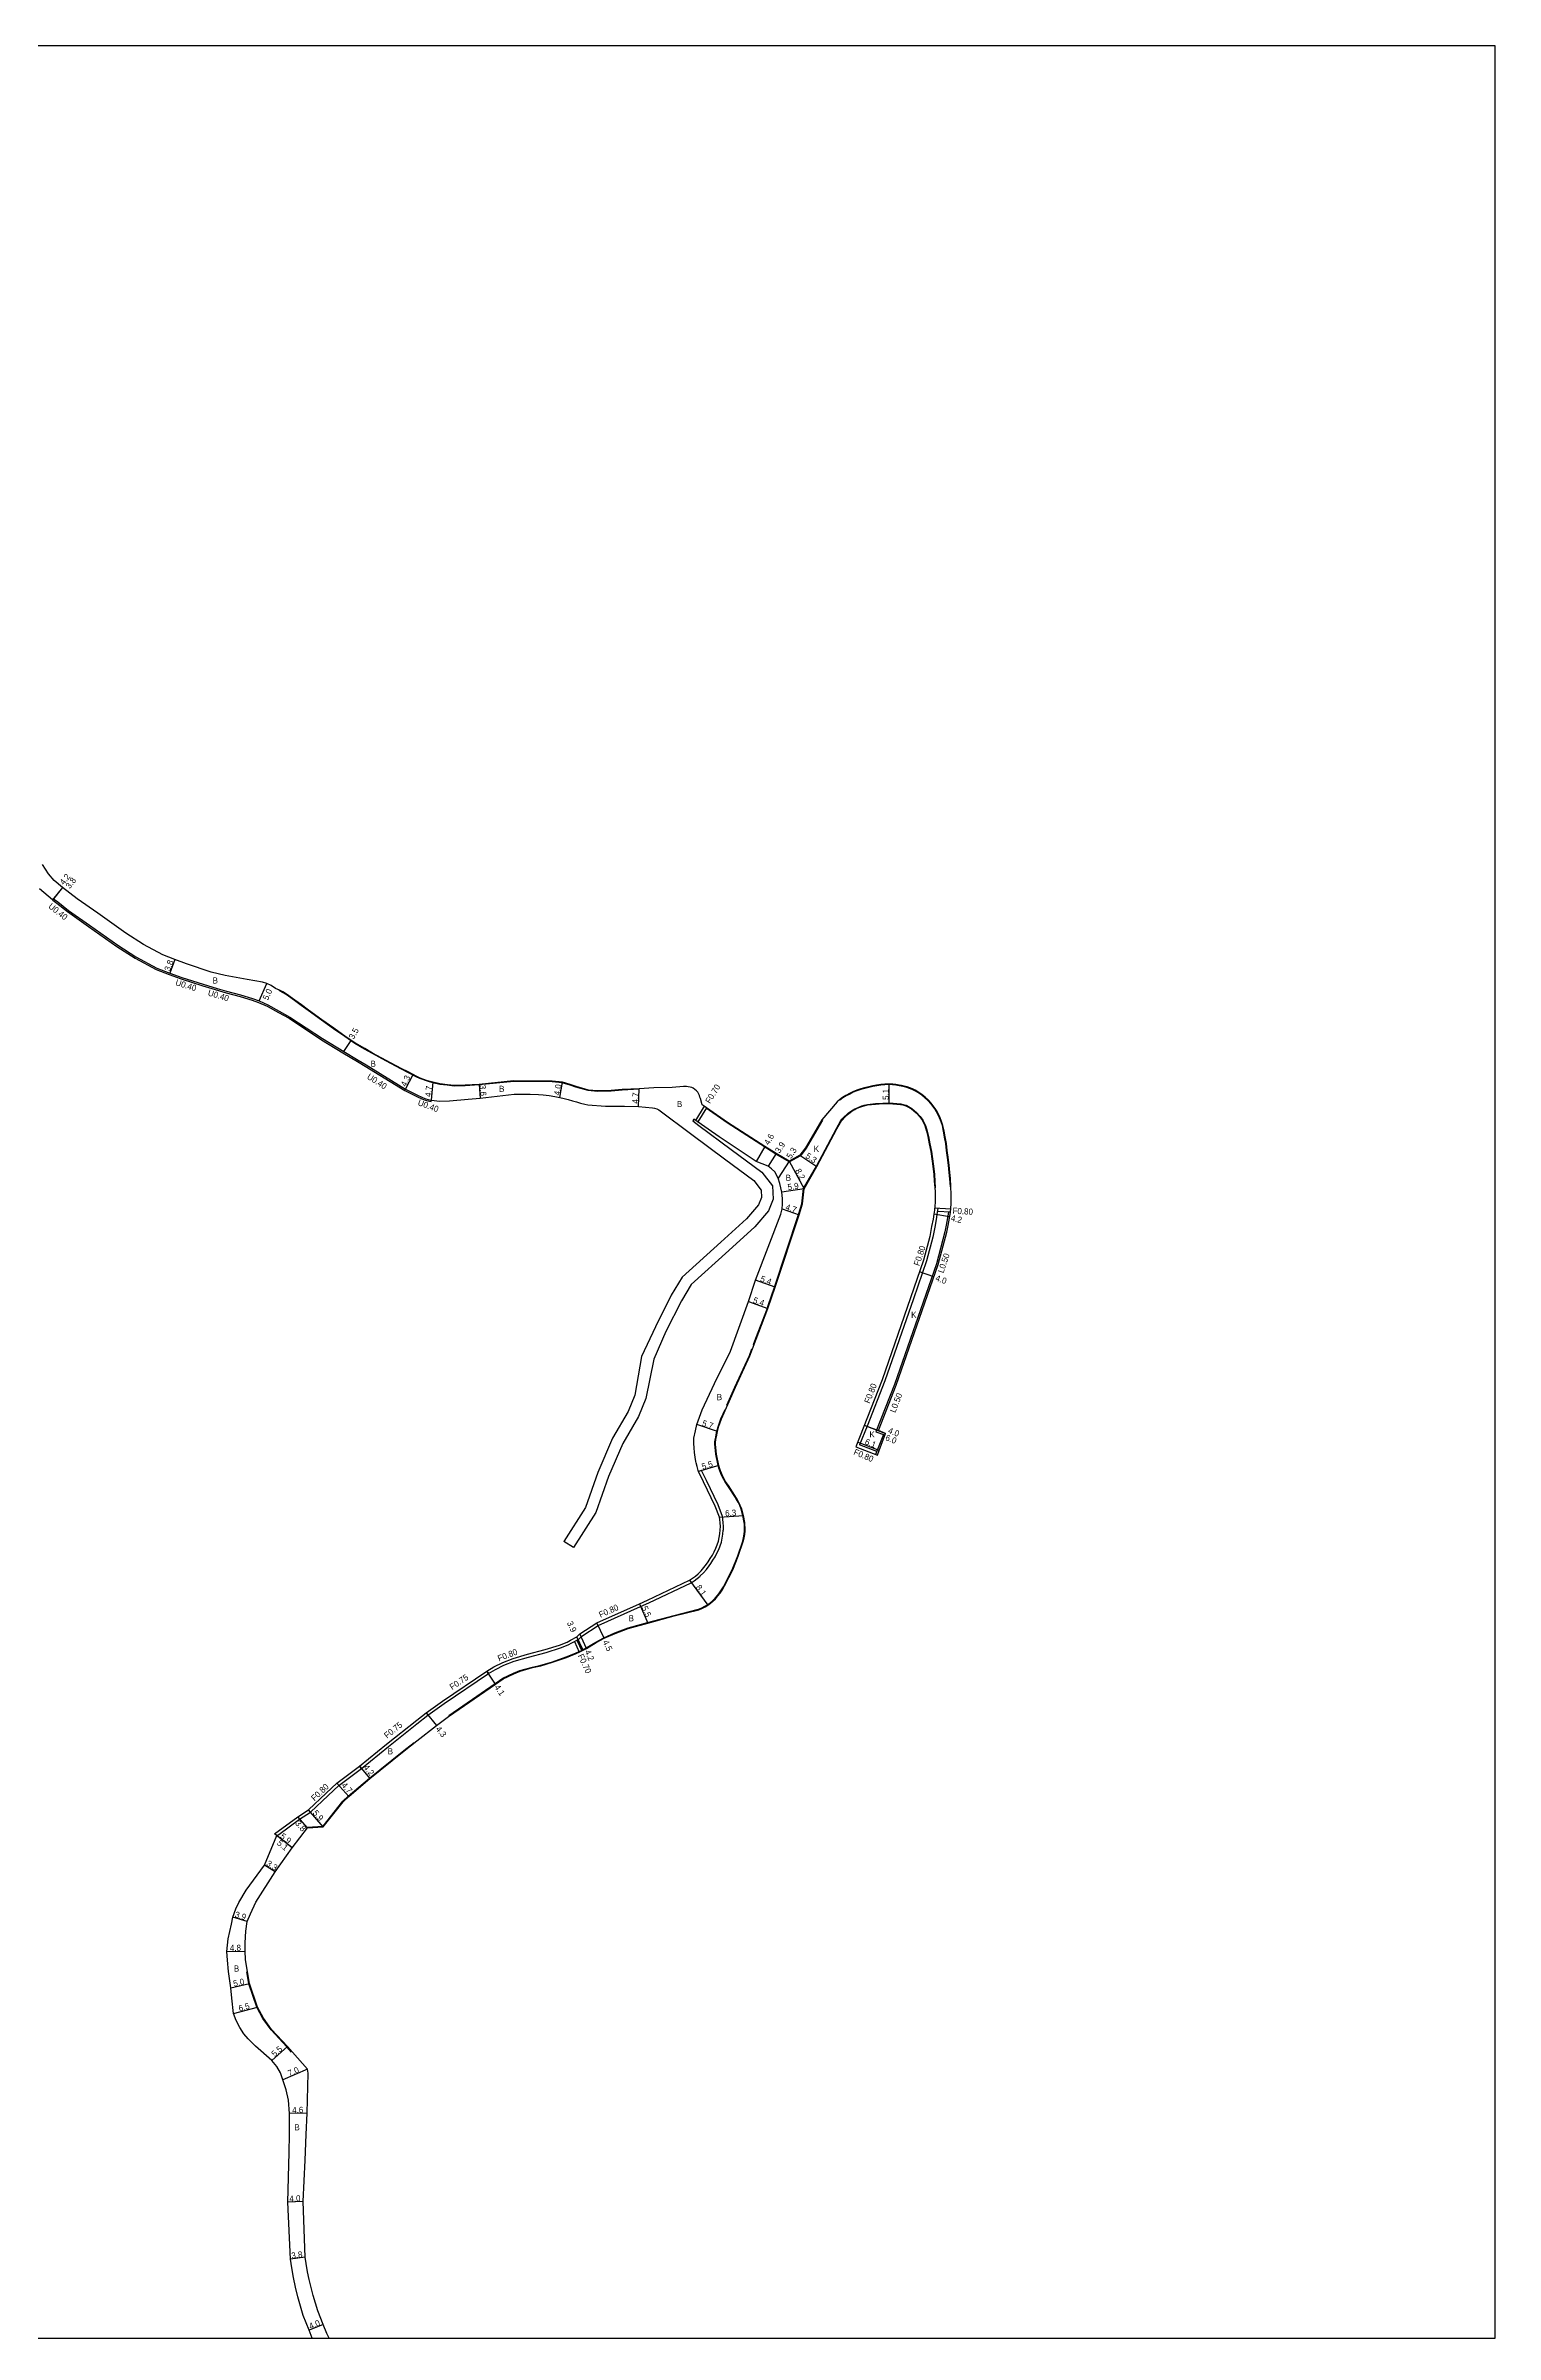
# Model space of a CAD drawing. Header units: metres. Extents: x -20000 to -16000, y -93000 to -90000.
# Drawn here: x -16379 to -16000, y -90599 to -90000 of the extents above; entities that cross this region are included whole.
import ezdxf

# ---------------------------------------------------------------- set-up
doc = ezdxf.new("R2010")
doc.units = ezdxf.units.M
doc.header["$LTSCALE"] = 2.5
for name, color, linetype in [('側溝・桝', 7, 'Continuous'), ('図郭', 7, 'Continuous'), ('幅員', 7, 'Continuous'), ('歩道・分離帯・安全施設', 7, 'Continuous'), ('舗装', 7, 'Continuous'), ('道路', 7, 'Continuous')]:
    doc.layers.add(name, color=color, linetype=linetype)
doc.styles.get("Standard").update_dxf_attribs({"font": ''})
doc.styles.get('Standard').set_extended_font_data('@MS PGothic')

msp = doc.modelspace()

# ---------------------------------------------------------------- linework, layer by layer
at = {"layer": '側溝・桝', "flags": 128}
for points in [[(-16377.65, -90223.55), (-16377.55, -90223.63), (-16376.56, -90224.42), (-16373.76, -90226.63), (-16368.21, -90230.5), (-16360.84, -90235.73), (-16356.02, -90238.81), (-16350.56, -90241.79), (-16347.13, -90243.07), (-16343.97, -90244.25), (-16338.32, -90246.01), (-16335.95, -90246.72)], [(-16335.95, -90246.72), (-16332.25, -90247.84), (-16328.55, -90248.81), (-16325.43, -90249.77), (-16323.71, -90250.38), (-16321.47, -90251.39), (-16318.5, -90253.05), (-16315.74, -90254.55), (-16307.23, -90260.18), (-16301.65, -90263.57), (-16297.84, -90265.86), (-16295.79, -90267.05), (-16285.46, -90273.42), (-16282.3, -90275)], [(-16282.3, -90275), (-16281.01, -90275.61), (-16280.03, -90275.97), (-16279.44, -90276.15), (-16278.59, -90276.34), (-16278.52, -90275.94)], [(-16207.07, -90277.56), (-16209.33, -90281.28)], [(-16206.49, -90277.96), (-16208.76, -90281.68)], [(-16145.93, -90304.21), (-16146.17, -90305.91), (-16146.37, -90307.24), (-16146.74, -90309.21), (-16147.25, -90311.85), (-16148.88, -90318.04), (-16152.3, -90327.95), (-16159.78, -90349.42), (-16164.45, -90361.3), (-16166.38, -90366.22)], [(-16143.1, -90305.18), (-16143.11, -90305.29), (-16143.71, -90308.66), (-16144.08, -90310.42), (-16146.29, -90318.83), (-16149.75, -90328.83), (-16157.25, -90350.36), (-16162.11, -90362.74), (-16160.15, -90363.5), (-16162.2, -90368.72)], [(-16146.76, -90304.16), (-16142.55, -90304.41)], [(-16146.04, -90305.01), (-16142.6, -90305.21)], [(-16161.91, -90367.97), (-16166.38, -90366.22)], [(-16263.51, -90426.07), (-16261.74, -90424.96), (-16259.52, -90423.88), (-16256.81, -90422.85), (-16253.11, -90421.72), (-16248.48, -90420.51), (-16244.67, -90419.36), (-16242.65, -90418.52), (-16241.7, -90418.02), (-16241.06, -90417.68), (-16240.44, -90417.35), (-16239.9, -90417.07), (-16239.08, -90416.25), (-16234.84, -90413.48), (-16223.72, -90408.51), (-16221.57, -90407.58), (-16210.5, -90402.3), (-16209.67, -90401.76), (-16208.89, -90401.19), (-16208.16, -90400.56), (-16208.09, -90400.5), (-16207.27, -90399.67), (-16206.51, -90398.79), (-16205.8, -90397.87), (-16205.37, -90397.26), (-16204.79, -90396.38), (-16204.24, -90395.47), (-16203.73, -90394.53), (-16203.27, -90393.56), (-16202.9, -90392.64), (-16202.58, -90391.64), (-16202.34, -90390.61), (-16202.17, -90389.57), (-16202.07, -90388.53), (-16202.06, -90388.45), (-16202.03, -90387.51), (-16202.07, -90386.56), (-16202.18, -90385.6), (-16202.31, -90384.9), (-16203.45, -90381.91), (-16206.51, -90375.52), (-16207.76, -90372.91)], [(-16207.76, -90372.91), (-16208.54, -90373.14)], [(-16241.06, -90417.68), (-16239.77, -90420.43)], [(-16240.44, -90417.35), (-16239.14, -90420.14)], [(-16282.3, -90439.21), (-16279.39, -90436.9), (-16275.15, -90433.85), (-16263.55, -90426.04), (-16263.54, -90426.03)], [(-16263.96, -90425.41), (-16263.54, -90426.03), (-16263.51, -90426.07)], [(-16296.8, -90450.86), (-16289.76, -90445.11), (-16282.3, -90439.21)], [(-16296.77, -90450.89), (-16297.28, -90450.27)]]:
    msp.add_lwpolyline(points, dxfattribs=at)
at = {"layer": '側溝・桝'}
msp.add_lwpolyline([(-16318.95, -90468.48), (-16318.45, -90468.15), (-16313, -90464.18), (-16310.15, -90462.31), (-16305.52, -90457.94), (-16302.72, -90455.33), (-16296.77, -90450.89)], dxfattribs=at)
at = {"layer": '図郭'}
msp.add_lwpolyline([(-16800, -90600), (-16000, -90600), (-16000, -90000), (-16800, -90000)], close=True, dxfattribs=at)
at = {"layer": '幅員', "flags": 128}
for points in [[(-16375.03, -90220.27), (-16377.65, -90223.55)], [(-16375.03, -90220.27), (-16377.4, -90223.24)], [(-16345.66, -90239.14), (-16346.99, -90242.7)], [(-16323.56, -90250.01), (-16321.54, -90245.43)], [(-16301.43, -90263.24), (-16299.45, -90260.35)], [(-16285.28, -90273.06), (-16283.25, -90269.27)], [(-16278.1, -90271.26), (-16278.52, -90275.94)], [(-16265.99, -90271.83), (-16265.7, -90275.42)], [(-16244.87, -90275.24), (-16244.19, -90271.3)], [(-16224.27, -90277.67), (-16224.08, -90272.97)], [(-16158.68, -90276.86), (-16158.67, -90271.76)], [(-16191.18, -90288.08), (-16193.48, -90292.06)], [(-16188.25, -90289.96), (-16190.35, -90293.24)], [(-16184.8, -90291.96), (-16187.72, -90296.38)], [(-16184.8, -90291.96), (-16180.91, -90299.18)], [(-16180.91, -90299.18), (-16186.75, -90300.04)], [(-16186.7, -90304.45), (-16182.25, -90305.97)], [(-16142.82, -90306.52), (-16146.96, -90305.79)], [(-16188.54, -90324.93), (-16193.61, -90323.07)], [(-16146.93, -90322.21), (-16150.72, -90320.91)], [(-16195.5, -90328.7), (-16190.4, -90330.48)], [(-16203.59, -90362.67), (-16209, -90360.87)], [(-16165.19, -90361.01), (-16161.46, -90362.46)], [(-16165.19, -90361.01), (-16159.6, -90363.18)], [(-16161.27, -90367.7), (-16166.95, -90365.47)], [(-16203.27, -90371.56), (-16208.54, -90373.14)], [(-16203.08, -90385.12), (-16196.8, -90384.67)], [(-16210.89, -90401.6), (-16206.16, -90408.17)], [(-16224.04, -90407.78), (-16221.85, -90412.82)], [(-16233.27, -90416.83), (-16235.22, -90412.78)], [(-16238.76, -90419.97), (-16240.38, -90416.42)], [(-16237.89, -90419.46), (-16239.59, -90415.63)], [(-16261.67, -90428.81), (-16263.96, -90425.41)], [(-16279.84, -90436.31), (-16277.18, -90439.68)], [(-16297.28, -90450.27), (-16294.62, -90453.53)], [(-16300.14, -90458.26), (-16303.23, -90454.72)], [(-16306.78, -90466.13), (-16310.65, -90461.68)], [(-16314.95, -90471.64), (-16319.58, -90467.98)], [(-16314.95, -90471.64), (-16318.95, -90468.48)], [(-16310.96, -90466.39), (-16313.46, -90463.52)], [(-16319.42, -90477.94), (-16322.2, -90476.16)], [(-16326.71, -90490.92), (-16330.43, -90489.77)], [(-16332.03, -90498.78), (-16327.23, -90498.7)], [(-16331, -90508.33), (-16326.13, -90507.18)], [(-16330.31, -90515.01), (-16324.03, -90513.35)], [(-16316.2, -90523.66), (-16320.29, -90527.33)], [(-16310.93, -90529.57), (-16317.34, -90532.39)], [(-16311.01, -90541.08), (-16315.61, -90541.24)], [(-16312.03, -90564.23), (-16316.03, -90564.41)], [(-16311.56, -90578.84), (-16315.33, -90579.35)], [(-16306.79, -90596.46), (-16310.51, -90597.95)]]:
    msp.add_lwpolyline(points, dxfattribs=at)
at = {"layer": '幅員'}
msp.add_lwpolyline([(-16182, -90290.41), (-16177.57, -90293.33)], dxfattribs=at)
at = {"layer": '歩道・分離帯・安全施設', "flags": 128}
for points in [[(-16282.3, -90269.95), (-16284.66, -90268.69), (-16286.28, -90267.89), (-16287.81, -90267.08), (-16290.43, -90265.68), (-16293.95, -90263.78), (-16295.97, -90262.61), (-16298.57, -90261.13), (-16301.19, -90259.34), (-16304.12, -90257.26), (-16307.22, -90255.03), (-16310.71, -90252.54), (-16312.54, -90251.18), (-16314.3, -90249.93), (-16316.54, -90248.35), (-16317.49, -90247.76), (-16318.32, -90247.31), (-16318.46, -90247.25)], [(-16224.09, -90273.12), (-16228.53, -90273.37), (-16231.41, -90273.59), (-16235.02, -90273.67), (-16237.42, -90273.48), (-16240.67, -90272.58), (-16242.18, -90272.05), (-16244.22, -90271.44), (-16246.89, -90271.18), (-16249.71, -90271.12), (-16256.95, -90271.07), (-16265.97, -90271.98), (-16269.61, -90272.23), (-16272.55, -90272.3), (-16274.33, -90272.09), (-16276.26, -90271.86), (-16278.14, -90271.41), (-16279.55, -90271.02), (-16281.49, -90270.33), (-16282.3, -90269.95)], [(-16194.2, -90340.03), (-16194.05, -90339.63), (-16193.37, -90337.84), (-16190.69, -90330.83), (-16190.2, -90329.42), (-16188.68, -90324.88), (-16182.39, -90305.92), (-16181.49, -90303.08), (-16181.06, -90299.13), (-16177.7, -90293.25), (-16172.46, -90283.37), (-16171.28, -90281.32), (-16171.02, -90280.99), (-16170.4, -90280.31), (-16169.73, -90279.69), (-16169.27, -90279.32), (-16168.49, -90278.77), (-16167.68, -90278.28), (-16167.42, -90278.14), (-16166.63, -90277.77), (-16165.82, -90277.46), (-16165.21, -90277.27), (-16164.37, -90277.08), (-16162.24, -90276.88), (-16160.31, -90276.72), (-16158.67, -90276.71), (-16155.63, -90276.94), (-16155.03, -90277.08), (-16154.22, -90277.32), (-16154.01, -90277.41), (-16152.74, -90278.15), (-16151.48, -90279.18), (-16150.53, -90280.26), (-16149.83, -90281.25), (-16149.18, -90282.58), (-16148.7, -90284.07), (-16148.39, -90285.44), (-16148, -90287.38), (-16147.59, -90289.39), (-16147.32, -90291.3), (-16147.07, -90293.24), (-16146.83, -90295.4), (-16146.7, -90297.16), (-16146.58, -90298.9)], [(-16144.73, -90282.61), (-16145.06, -90281.62), (-16145.45, -90280.63), (-16145.9, -90279.67), (-16146.25, -90279.02), (-16146.71, -90278.26), (-16147.22, -90277.53), (-16147.76, -90276.83), (-16148.36, -90276.18), (-16148.52, -90276.02), (-16149.31, -90275.32), (-16150.14, -90274.66), (-16151.01, -90274.07), (-16151.93, -90273.53), (-16152.6, -90273.19), (-16153.3, -90272.9), (-16154.02, -90272.67), (-16154.75, -90272.48), (-16155.5, -90272.32), (-16156.08, -90272.2), (-16156.91, -90272.06), (-16157.74, -90271.95), (-16158.58, -90271.91), (-16158.67, -90271.91), (-16159.76, -90271.95), (-16160.84, -90272.05), (-16161.92, -90272.21), (-16162.93, -90272.4), (-16163.98, -90272.63), (-16165.03, -90272.88), (-16166.06, -90273.17), (-16167.08, -90273.51), (-16168.07, -90273.92), (-16168.99, -90274.36), (-16169.89, -90274.85), (-16170.75, -90275.39), (-16171.58, -90275.98)], [(-16184.87, -90292.08), (-16188.32, -90290.09), (-16201.08, -90281.92), (-16206.55, -90278.11)], [(-16142.62, -90298.69), (-16142.76, -90296.53), (-16142.94, -90294.9), (-16143.13, -90292.96), (-16143.38, -90290.95), (-16143.61, -90289.15), (-16143.84, -90287.34), (-16144.15, -90285.63), (-16144.45, -90284.11), (-16144.73, -90282.61)], [(-16201.15, -90355.82), (-16199.05, -90351.06), (-16195.26, -90342.81), (-16194.6, -90341.08)], [(-16273.9, -90437.01), (-16261.76, -90428.69), (-16259.76, -90427.3), (-16257, -90425.96), (-16255.34, -90425.27), (-16252.06, -90424.36), (-16249.84, -90423.86), (-16246.81, -90422.94), (-16243.21, -90421.7), (-16240.61, -90420.65), (-16239.84, -90420.3), (-16239.2, -90420), (-16238.83, -90419.83), (-16237.96, -90419.33), (-16235.41, -90417.82), (-16233.34, -90416.7), (-16230.45, -90415.41), (-16226.99, -90414.11), (-16221.89, -90412.67), (-16214.95, -90410.82), (-16208.56, -90409.2), (-16207.72, -90408.85), (-16206.9, -90408.44), (-16206.24, -90408.05), (-16205.54, -90407.55), (-16204.88, -90407.01), (-16204.26, -90406.41), (-16204.17, -90406.31), (-16203.58, -90405.62), (-16203.04, -90404.89), (-16202.54, -90404.13), (-16202.05, -90403.35), (-16201.85, -90403.01), (-16199.74, -90398.87), (-16198.29, -90395.24), (-16197, -90391.41), (-16196.79, -90390.52), (-16196.63, -90389.61), (-16196.53, -90388.72), (-16196.5, -90387.89), (-16196.55, -90387.05), (-16196.6, -90386.53), (-16196.95, -90384.7), (-16197.39, -90383.02), (-16197.77, -90382.1), (-16198.21, -90381.2), (-16198.68, -90380.31), (-16198.73, -90380.22), (-16200.86, -90376.93), (-16201.59, -90375.89), (-16202.25, -90374.68), (-16202.71, -90373.65), (-16202.99, -90373.01), (-16203.22, -90372.27), (-16203.41, -90371.6), (-16204, -90368.63), (-16204.28, -90366.05), (-16204.25, -90365.52), (-16204.17, -90364.86), (-16204.06, -90364.21), (-16204.04, -90364.06), (-16203.74, -90362.63), (-16203.36, -90361.21), (-16202.71, -90359.35), (-16201.63, -90356.9)], [(-16311.04, -90466.24), (-16306.85, -90465.98), (-16301.67, -90459.49), (-16300.24, -90458.14), (-16294.72, -90453.41), (-16286.13, -90446.51), (-16285.27, -90445.84), (-16282.99, -90444.09)], [(-16315.12, -90525.12), (-16316.31, -90523.76), (-16320.42, -90519.32), (-16322.59, -90516.34), (-16324.16, -90513.41), (-16326.28, -90507.22), (-16326.8, -90504.16)]]:
    msp.add_lwpolyline(points, dxfattribs=at)
at = {"layer": '歩道・分離帯・安全施設'}
msp.add_lwpolyline([(-16176.13, -90281.21), (-16180.42, -90288.5), (-16181.89, -90290.53), (-16184.73, -90292.09)], dxfattribs=at)
at = {"layer": '舗装', "flags": 128}
msp.add_lwpolyline([(-16184.8, -90291.96), (-16180.91, -90299.18)], dxfattribs=at)
at = {"layer": '道路', "flags": 128}
for points in [[(-16319.28, -90246.72), (-16320.47, -90245.97), (-16321.54, -90245.43), (-16322.74, -90245.07), (-16326.71, -90244.42), (-16332.48, -90243.37), (-16336.1, -90242.51), (-16342.56, -90240.29), (-16345.66, -90239.14), (-16348.81, -90237.96), (-16353.88, -90235.2), (-16358.49, -90232.24), (-16365.79, -90227.07), (-16371.25, -90223.26), (-16375.03, -90220.27), (-16377.25, -90218.44), (-16378.71, -90216.76), (-16380.28, -90214.33)], [(-16377.4, -90223.24), (-16376.31, -90224.1), (-16373.52, -90226.31), (-16367.98, -90230.18), (-16360.61, -90235.4), (-16355.82, -90238.47), (-16350.39, -90241.43), (-16346.99, -90242.7), (-16343.84, -90243.87), (-16338.21, -90245.62), (-16334.57, -90246.72)], [(-16334.57, -90246.72), (-16332.14, -90247.46), (-16328.44, -90248.42), (-16325.3, -90249.39), (-16323.56, -90250.01), (-16321.29, -90251.03), (-16318.3, -90252.7), (-16315.53, -90254.21), (-16307.01, -90259.85), (-16301.43, -90263.24), (-16297.64, -90265.51), (-16295.58, -90266.7), (-16285.28, -90273.06), (-16282.3, -90274.55)], [(-16282.3, -90269.78), (-16284.59, -90268.55), (-16286.21, -90267.75), (-16287.74, -90266.95), (-16290.36, -90265.55), (-16293.87, -90263.65), (-16295.9, -90262.48), (-16298.49, -90261.01), (-16301.11, -90259.22), (-16304.04, -90257.14), (-16307.13, -90254.91), (-16310.62, -90252.42), (-16312.45, -90251.06), (-16314.21, -90249.81), (-16316.46, -90248.23), (-16317.41, -90247.63), (-16318.26, -90247.18), (-16319.28, -90246.72)], [(-16176.26, -90281.13), (-16180.55, -90288.42), (-16182, -90290.41), (-16184.8, -90291.96), (-16188.25, -90289.96), (-16191.18, -90288.08), (-16200.99, -90281.79), (-16206.49, -90277.96), (-16207.07, -90277.56), (-16207.58, -90277.21), (-16208.05, -90275.55), (-16208.18, -90275.17), (-16208.3, -90274.78), (-16208.45, -90274.41), (-16208.64, -90274.07), (-16208.74, -90273.92), (-16209.1, -90273.52), (-16209.52, -90273.16), (-16209.98, -90272.86), (-16210.33, -90272.69), (-16210.77, -90272.55), (-16211.23, -90272.46), (-16211.7, -90272.41), (-16212.18, -90272.39), (-16212.52, -90272.38), (-16215.48, -90272.62), (-16220.23, -90272.78), (-16224.08, -90272.97), (-16228.54, -90273.22), (-16231.41, -90273.44), (-16235.02, -90273.52), (-16237.4, -90273.33), (-16240.62, -90272.44), (-16242.13, -90271.91), (-16244.19, -90271.3), (-16246.88, -90271.03), (-16249.71, -90270.97), (-16256.96, -90270.92), (-16265.99, -90271.83), (-16269.61, -90272.08), (-16272.54, -90272.15), (-16274.31, -90271.95), (-16276.24, -90271.71), (-16278.1, -90271.26), (-16279.51, -90270.87), (-16281.43, -90270.2), (-16282.3, -90269.78)], [(-16282.3, -90443.7), (-16277.18, -90439.68), (-16274, -90437.26), (-16261.67, -90428.81), (-16259.69, -90427.43), (-16256.94, -90426.09), (-16255.29, -90425.41), (-16252.03, -90424.5), (-16249.8, -90424), (-16246.77, -90423.09), (-16243.15, -90421.85), (-16240.55, -90420.79), (-16239.77, -90420.43), (-16239.14, -90420.14), (-16238.76, -90419.97), (-16237.89, -90419.46), (-16235.34, -90417.95), (-16233.27, -90416.83), (-16230.39, -90415.55), (-16226.95, -90414.25), (-16221.85, -90412.82), (-16214.91, -90410.97), (-16208.52, -90409.34), (-16207.66, -90408.99), (-16206.83, -90408.58), (-16206.16, -90408.17), (-16205.45, -90407.67), (-16204.78, -90407.12), (-16204.15, -90406.51), (-16204.06, -90406.41), (-16203.47, -90405.71), (-16202.92, -90404.97), (-16202.41, -90404.21), (-16201.93, -90403.42), (-16201.72, -90403.08), (-16199.6, -90398.94), (-16198.15, -90395.29), (-16196.85, -90391.46), (-16196.64, -90390.55), (-16196.48, -90389.63), (-16196.38, -90388.73), (-16196.35, -90387.89), (-16196.4, -90387.04), (-16196.45, -90386.51), (-16196.8, -90384.67), (-16197.25, -90382.97), (-16197.63, -90382.04), (-16198.07, -90381.13), (-16198.55, -90380.24), (-16198.6, -90380.14), (-16200.73, -90376.84), (-16201.47, -90375.81), (-16202.12, -90374.61), (-16202.57, -90373.59), (-16202.85, -90372.96), (-16203.08, -90372.23), (-16203.27, -90371.56), (-16203.86, -90368.61), (-16204.13, -90366.04), (-16204.1, -90365.53), (-16204.02, -90364.88), (-16203.91, -90364.23), (-16203.89, -90364.09), (-16203.59, -90362.67), (-16203.22, -90361.26), (-16202.57, -90359.41), (-16198.92, -90351.12), (-16195.12, -90342.87), (-16190.4, -90330.48), (-16188.54, -90324.93), (-16182.25, -90305.97), (-16181.34, -90303.11), (-16180.91, -90299.18), (-16177.57, -90293.33), (-16172.33, -90283.44), (-16171.16, -90281.4), (-16170.91, -90281.09), (-16170.3, -90280.42), (-16169.63, -90279.8), (-16169.18, -90279.44), (-16168.41, -90278.89), (-16167.61, -90278.41), (-16167.35, -90278.27), (-16166.57, -90277.91), (-16165.77, -90277.6), (-16165.17, -90277.42), (-16164.35, -90277.23), (-16162.23, -90277.03), (-16160.31, -90276.87), (-16158.68, -90276.86), (-16155.65, -90277.09), (-16155.07, -90277.22), (-16154.27, -90277.47), (-16154.09, -90277.54), (-16152.83, -90278.28), (-16151.58, -90279.29), (-16150.65, -90280.36), (-16149.96, -90281.33), (-16149.32, -90282.63), (-16148.85, -90284.11), (-16148.54, -90285.47), (-16148.15, -90287.41), (-16147.74, -90289.42), (-16147.47, -90291.32), (-16147.22, -90293.26), (-16146.98, -90295.41), (-16146.85, -90297.17), (-16146.73, -90298.91), (-16146.65, -90299.9), (-16146.59, -90301.36), (-16146.59, -90301.5), (-16146.64, -90302.87), (-16146.69, -90303.56), (-16146.82, -90304.79), (-16146.96, -90305.79), (-16147.16, -90307.1), (-16147.53, -90309.06), (-16148.03, -90311.67), (-16149.65, -90317.81), (-16153.06, -90327.69), (-16160.53, -90349.14), (-16167.41, -90366.67), (-16161.74, -90368.9), (-16161.27, -90367.7), (-16159.6, -90363.18), (-16161.46, -90362.46), (-16156.78, -90350.53), (-16149.28, -90329), (-16145.82, -90318.97), (-16143.59, -90310.53), (-16143.22, -90308.76), (-16142.61, -90305.35), (-16142.45, -90303.11), (-16142.39, -90301.59), (-16142.39, -90300.61), (-16142.48, -90298.68), (-16142.61, -90296.52), (-16142.79, -90294.89), (-16142.98, -90292.95), (-16143.23, -90290.93), (-16143.46, -90289.13), (-16143.69, -90287.32), (-16144.01, -90285.6), (-16144.3, -90284.08), (-16144.58, -90282.58), (-16144.92, -90281.57), (-16145.31, -90280.57), (-16145.76, -90279.6), (-16146.12, -90278.94), (-16146.59, -90278.18), (-16147.1, -90277.44), (-16147.65, -90276.74), (-16148.25, -90276.08), (-16148.42, -90275.91), (-16149.21, -90275.2), (-16150.05, -90274.54), (-16150.93, -90273.94), (-16151.85, -90273.4), (-16152.54, -90273.05), (-16153.25, -90272.76), (-16153.97, -90272.52), (-16154.72, -90272.33), (-16155.47, -90272.17), (-16156.05, -90272.06), (-16156.89, -90271.91), (-16157.73, -90271.8), (-16158.57, -90271.76), (-16158.67, -90271.76), (-16159.77, -90271.8), (-16160.86, -90271.9), (-16161.95, -90272.07), (-16162.96, -90272.26), (-16164.01, -90272.48), (-16165.07, -90272.74), (-16166.11, -90273.03), (-16167.13, -90273.37), (-16168.13, -90273.78), (-16169.05, -90274.22), (-16169.96, -90274.72), (-16170.84, -90275.26), (-16171.67, -90275.87), (-16172.3, -90276.38), (-16176.26, -90281.13)], [(-16282.3, -90274.55), (-16280.85, -90275.25), (-16279.91, -90275.59), (-16279.34, -90275.77), (-16278.52, -90275.94), (-16276.27, -90276.26), (-16273.79, -90276.16), (-16268.89, -90275.75), (-16265.7, -90275.42), (-16256.82, -90274.42), (-16254.71, -90274.37), (-16252.6, -90274.39), (-16250.49, -90274.49), (-16249.2, -90274.58), (-16247.68, -90274.75), (-16246.17, -90274.99), (-16244.87, -90275.24), (-16243.77, -90275.5), (-16242.68, -90275.8), (-16241.59, -90276.13), (-16240.51, -90276.45), (-16239.42, -90276.76), (-16238.32, -90277.03), (-16237.53, -90277.18), (-16232.93, -90277.52), (-16227.93, -90277.56), (-16224.27, -90277.67), (-16220.65, -90277.97), (-16220.06, -90278.11), (-16219.48, -90278.28), (-16218.93, -90278.51)], [(-16218.93, -90278.51), (-16210.3, -90284.93), (-16201.8, -90291.34), (-16194.07, -90296.96), (-16192.15, -90299.5), (-16192.05, -90301.42), (-16192.82, -90303.37), (-16196, -90306.99), (-16202.7, -90313.15), (-16212.83, -90322.29), (-16215.69, -90327.05), (-16219.84, -90335.32), (-16223.48, -90343.04), (-16225.21, -90353.16), (-16226.98, -90357.46), (-16231.04, -90364.45), (-16234.9, -90373.4), (-16238.11, -90382.6), (-16243.8, -90391.45)], [(-16204.38, -90350.14), (-16200.18, -90341.66), (-16195.5, -90328.7), (-16193.61, -90323.07), (-16186.99, -90305.82), (-16186.7, -90304.45), (-16186.57, -90303.16), (-16186.59, -90301.69), (-16186.75, -90300.04), (-16187.26, -90297.8), (-16187.72, -90296.38), (-16188.62, -90294.77), (-16189.42, -90293.94), (-16190.35, -90293.24), (-16193.48, -90292.06), (-16203.2, -90285.55), (-16209.79, -90280.97)], [(-16282.3, -90438.25), (-16279.84, -90436.31), (-16275.58, -90433.24), (-16263.96, -90425.41), (-16262.13, -90424.26), (-16259.83, -90423.15), (-16257.07, -90422.09), (-16253.32, -90420.95), (-16248.69, -90419.74), (-16244.94, -90418.6), (-16242.99, -90417.8), (-16242.07, -90417.31), (-16240.38, -90416.42), (-16239.59, -90415.63), (-16235.22, -90412.78), (-16224.04, -90407.78), (-16221.9, -90406.86), (-16210.89, -90401.6), (-16210.12, -90401.1), (-16209.38, -90400.56), (-16208.69, -90399.97), (-16208.65, -90399.92), (-16207.86, -90399.13), (-16207.13, -90398.28), (-16206.44, -90397.4), (-16206.03, -90396.81), (-16205.47, -90395.95), (-16204.93, -90395.07), (-16204.44, -90394.17), (-16204, -90393.24), (-16203.66, -90392.38), (-16203.36, -90391.42), (-16203.13, -90390.45), (-16202.96, -90389.46), (-16202.86, -90388.47), (-16202.86, -90388.41), (-16202.83, -90387.52), (-16202.87, -90386.62), (-16202.97, -90385.72), (-16203.08, -90385.12), (-16204.18, -90382.23), (-16207.23, -90375.87), (-16208.54, -90373.14), (-16208.64, -90372.86), (-16208.96, -90371.89), (-16209.22, -90370.9), (-16209.28, -90370.58), (-16209.48, -90369.39), (-16209.62, -90368.19), (-16209.72, -90366.98), (-16209.74, -90366.79), (-16209.78, -90365.99), (-16209.8, -90365.2), (-16209.75, -90364.4), (-16209.35, -90362.48), (-16209, -90360.87), (-16207.6, -90357.01), (-16204.38, -90350.14)], [(-16241.28, -90393.07), (-16243.8, -90391.45)], [(-16315.66, -90546.72), (-16315.61, -90541.24), (-16315.93, -90537.75), (-16316.52, -90535), (-16317.34, -90532.39), (-16318.02, -90530.55), (-16318.95, -90528.94), (-16320.29, -90527.33), (-16324.53, -90523.6), (-16326.48, -90521.68), (-16327.6, -90520.33), (-16328.67, -90518.73), (-16329.62, -90516.9), (-16330.31, -90515.01), (-16330.72, -90511.04), (-16331, -90508.33), (-16331.59, -90504.02), (-16331.9, -90501.11), (-16332.03, -90498.78), (-16331.73, -90495.46), (-16330.84, -90491.68), (-16330.43, -90489.77), (-16329.67, -90487.64), (-16328.89, -90485.97), (-16326.95, -90482.76), (-16322.2, -90476.16), (-16318.95, -90468.48), (-16319.58, -90467.98), (-16313.46, -90463.52), (-16310.65, -90461.68), (-16306.07, -90457.35), (-16303.23, -90454.72), (-16297.28, -90450.27), (-16290.23, -90444.53), (-16282.3, -90438.25)], [(-16311.23, -90546.72), (-16311.01, -90541.08), (-16310.79, -90530.68), (-16310.93, -90529.57), (-16316.2, -90523.66), (-16320.31, -90519.23), (-16322.47, -90516.26), (-16324.03, -90513.35), (-16326.13, -90507.18), (-16326.65, -90504.13), (-16327.13, -90500.89), (-16327.23, -90498.7), (-16327.25, -90496.53), (-16327.06, -90493.5), (-16326.71, -90490.92), (-16325.88, -90488.95), (-16324.43, -90485.89), (-16319.42, -90477.94), (-16314.95, -90471.64), (-16310.96, -90466.39), (-16306.78, -90466.13), (-16301.56, -90459.6), (-16300.14, -90458.26), (-16294.62, -90453.53), (-16286.04, -90446.63), (-16282.3, -90443.7)], [(-16309.68, -90600), (-16310.51, -90597.95), (-16312.05, -90594.1), (-16312.77, -90591.64), (-16313.43, -90589.15), (-16314.03, -90586.65), (-16314.55, -90584.13), (-16314.99, -90581.6), (-16315.33, -90579.35), (-16316.03, -90564.41), (-16315.71, -90551.38), (-16315.66, -90546.72)], [(-16305.23, -90600), (-16305.87, -90598.76), (-16306.79, -90596.46), (-16308.22, -90592.89), (-16308.85, -90590.85), (-16309.44, -90588.81), (-16309.99, -90586.75), (-16310.49, -90584.68), (-16310.94, -90582.6), (-16311.31, -90580.5), (-16311.56, -90578.84), (-16312.03, -90564.23), (-16311.49, -90553.38), (-16311.23, -90546.72)]]:
    msp.add_lwpolyline(points, dxfattribs=at)
at = {"layer": '道路'}
for points in [[(-16377.4, -90223.24), (-16377.65, -90223.55), (-16381.1, -90220.64)], [(-16209.79, -90280.97), (-16210.02, -90281.35), (-16208.44, -90282.57), (-16200.04, -90288.91), (-16191.95, -90294.79), (-16189.2, -90298.42), (-16189.02, -90301.92), (-16190.22, -90304.96), (-16193.85, -90309.09), (-16200.66, -90315.35), (-16210.49, -90324.22), (-16213.05, -90328.49), (-16217.11, -90336.56), (-16220.3, -90343.72), (-16222.34, -90354.07), (-16224.29, -90358.79), (-16228.35, -90365.8), (-16232.11, -90374.48), (-16235.4, -90383.92), (-16241.28, -90393.07)]]:
    msp.add_lwpolyline(points, dxfattribs=at)

# ---------------------------------------------------------------- texts
at = {"layer": '側溝・桝'}
for s, rotation, p in [('U0.40', 321.66709, (-16378.91, -90225.51)), ('U0.40', 342.73426, (-16345.64, -90245.85)), ('U0.40', 343.16374, (-16337.14, -90248.54)), ('U0.40', 327.72874, (-16295.52, -90270.25)), ('U0.40', 339.69978, (-16282.2, -90277.23)), ('F0.70', 58.65839, (-16205.54, -90277.02)), ('F0.80', 356.8888, (-16142.1, -90305.69)), ('F0.80', 71.57101, (-16150.78, -90319.48)), ('L0.50', 71.53085, (-16144.45, -90321.35)), ('F0.80', 68.82705, (-16163.76, -90355.5)), ('L0.50', 68.82705, (-16157.06, -90357.91)), ('F0.80', 337.05843, (-16168.12, -90368.66)), ('F0.80', 24.10269, (-16234.21, -90411.49)), ('F0.80', 20.92238, (-16260.78, -90422.9)), ('F0.70', 295.00295, (-16240.22, -90421.37)), ('F0.75', 33.96905, (-16273.06, -90430.42)), ('F0.75', 38.35438, (-16290.1, -90443.12)), ('F0.80', 43.34394, (-16309.09, -90459.54))]:
    msp.add_text(s, height=1.6, rotation=rotation, dxfattribs=at).set_placement(p)
at = {"layer": '幅員'}
for s, rotation, p in [('4.2', 51.45901, (-16374.71, -90219.78)), ('3.8', 51.45901, (-16373.16, -90220.77)), ('3.8', 69.51736, (-16346.98, -90242.38)), ('5.0', 66.11501, (-16321.26, -90249.96)), ('3.5', 61.00766, (-16298.82, -90260.19)), ('4.3', 64.64176, (-16285.16, -90272.58)), ('4.7', 84.79516, (-16278.56, -90275.19)), ('3.6', 274.54591, (-16265.87, -90272.02)), ('4.0', 80.1141, (-16244.9, -90274.83)), ('4.7', 87.6907, (-16224.34, -90276.91)), ('5.1', 89.88999, (-16158.78, -90275.91)), ('4.6', 59.92019, (-16190.14, -90287.87)), ('3.9', 57.36782, (-16187.33, -90290.01)), ('5.3', 56.51056, (-16184.36, -90291.47)), ('8.2', 298.28364, (-16183.35, -90294.43)), ('5.3', 326.63701, (-16180.72, -90290.96)), ('5.9', 8.43439, (-16185.13, -90299.55)), ('4.7', 341.17964, (-16185.96, -90304.6)), ('4.2', 347.14351, (-16142.63, -90307.53)), ('5.4', 339.88307, (-16192.54, -90323.36)), ('4.0', 340.24804, (-16146.68, -90323.16)), ('5.4', 340.78645, (-16194.43, -90328.97)), ('5.7', 341.58793, (-16207.78, -90361.17)), ('6.1', 338.07848, (-16165.18, -90365.97)), ('6.0', 338.83185, (-16159.81, -90364.93)), ('4.0', 338.83185, (-16159.09, -90363.06)), ('5.5', 16.65338, (-16207.46, -90372.71)), ('6.3', 4.11534, (-16201.55, -90384.91)), ('8.1', 305.72312, (-16209.38, -90403.53)), ('5.5', 293.49755, (-16223.49, -90408.79)), ('3.9', 294.48346, (-16243.05, -90412.78)), ('4.2', 293.9649, (-16238.41, -90420.25)), ('4.5', 295.70911, (-16233.71, -90417.77)), ('4.1', 303.93745, (-16262.08, -90429.63)), ('4.3', 308.35166, (-16277.46, -90440.61)), ('4.2', 309.21345, (-16296.38, -90450.69)), ('4.7', 311.15496, (-16302.15, -90455.37)), ('5.9', 311.05367, (-16309.69, -90462.63)), ('5.9', 321.69594, (-16318.24, -90468.93)), ('3.8', 311.08823, (-16314.27, -90465.36)), ('5.1', 321.69594, (-16319.05, -90470.71)), ('3.3', 327.42115, (-16321.87, -90476.17)), ('3.9', 342.84721, (-16330.07, -90489.78)), ('4.8', 0.94206, (-16331.23, -90498.66)), ('5.0', 13.29288, (-16330.15, -90508.03)), ('6.5', 14.81179, (-16328.74, -90514.5)), ('5.5', 41.93599, (-16319.5, -90526.49)), ('7.0', 23.76152, (-16315.64, -90531.53)), ('4.6', 2.0062, (-16314.91, -90541.12)), ('4.0', 2.58209, (-16315.63, -90564.3)), ('3.8', 7.75729, (-16315.04, -90579.21)), ('4.0', 21.81682, (-16310.17, -90597.7))]:
    msp.add_text(s, height=1.6, rotation=rotation, dxfattribs=at).set_placement(p)
at = {"layer": '舗装'}
for s, p in [('B', (-16335.76, -90245.44)), ('B', (-16294.42, -90267.23)), ('B', (-16260.77, -90273.81)), ('B', (-16214.21, -90277.77)), ('K', (-16178.4, -90289.52)), ('B', (-16185.74, -90297.07)), ('K', (-16152.91, -90332.95)), ('B', (-16203.79, -90354.5)), ('K', (-16163.82, -90364.25)), ('B', (-16226.86, -90412.37)), ('B', (-16289.93, -90447.19)), ('B', (-16330.19, -90504.05)), ('B', (-16314.35, -90545.61))]:
    msp.add_text(s, height=1.6, dxfattribs=at).set_placement(p)

doc.saveas('drawing.dxf')
